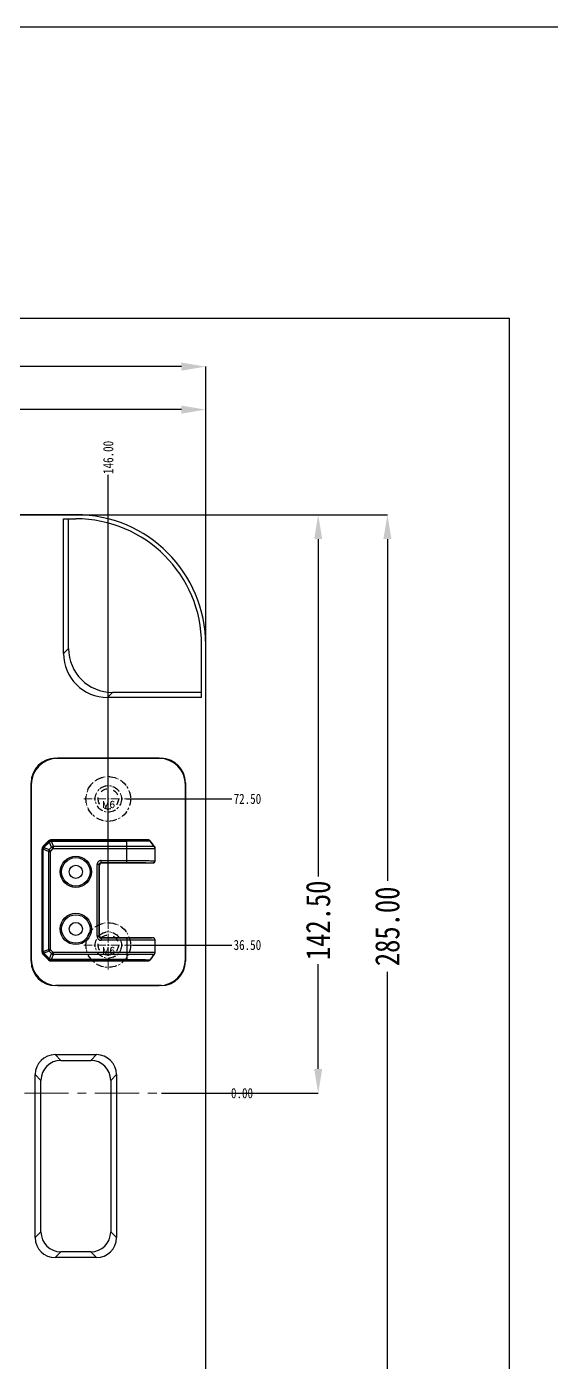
# Model space of a CAD drawing. Header units: millimetres. Extents: x -174 to 1895, y -261 to 458.
# Drawn here: x 1359.9 to 1489.2, y 128.7 to 457.7 of the extents above; entities that cross this region are included whole.
import ezdxf

# ---------------------------------------------------------------- set-up
doc = ezdxf.new("R2010")
doc.units = ezdxf.units.MM
doc.header["$LTSCALE"] = 16.335
doc.header["$PDMODE"] = 3
doc.header["$PDSIZE"] = 0.3125
doc.linetypes.add('CENTER', pattern=[0.6, 0.375, -0.075, 0.075, -0.075])
doc.linetypes.add('HIDDEN', pattern=[0.2, 0.1, -0.1])
doc.layers.get('0').update_dxf_attribs({"linetype": 'CONTINUOUS'})
doc.layers.get('Defpoints').update_dxf_attribs({"linetype": 'CONTINUOUS'})
doc.layers.add('250', color=7, linetype='CONTINUOUS')
doc.layers.add('DEFAULT_2', color=8, linetype='HIDDEN')
for name, color, linetype, lineweight in [('center', 1, 'CENTER', 9), ('dim', 82, 'CONTINUOUS', 9), ('screw', 33, 'CONTINUOUS', 13)]:
    doc.layers.add(name, color=color, linetype=linetype, lineweight=lineweight)
doc.styles.get("Standard").update_dxf_attribs({"font": 'txt', "width": 0.8})
doc.styles.add('TXT', font='txt.shx', dxfattribs={"bigfont": 'gbcbig.shx'})
doc.dimstyles.get("Standard").update_dxf_attribs({"dimtxt": 0.15625, "dimasz": 0.1875, "dimexe": 0.125, "dimexo": 0.0625, "dimtad": 0, "dimtih": 1, "dimtoh": 1, "dimdsep": 46, "dimtxsty": 'Standard', "dimcen": 0.09, "dimadec": 0, "dimazin": 0, "dimtp": 0.01, "dimtm": 0.01, "dimtfac": 1, "dimtofl": 0, "dimtmove": 0, "dimatfit": 3, "dimfxl": 0, "dimtolj": 1, "dimarcsym": 0})

# ---------------------------------------------------------------- blocks, each defined once
blk = doc.blocks.new('screw_m6_j')
at = {"layer": 'screw', "color": 1, "linetype": 'CENTER', "ltscale": 0.342088}
for p, q in [((0, -6.05), (0, 6.05)), ((-6.05, 0), (6.05, 0))]:
    blk.add_line(p, q, dxfattribs=at)
at = {"layer": 'screw', "color": 8, "linetype": 'HIDDEN', "ltscale": 0.342088}
for radius in [5.5, 3.25]:
    blk.add_circle((0, 0), radius, dxfattribs=at)
at = {"layer": 'screw', "color": 6, "style": 'TXT'}
blk.add_text('M6', height=1.65, dxfattribs=at).set_placement((-1.43, -2.2))
blk = doc.blocks.new('*D66')
at = {"layer": 'Defpoints', "color": 0}
for p in [(1234.03, 195), (1393.13, 195), (1410.47, 195)]:
    blk.add_point(p, dxfattribs=at)
at = {"layer": 'dim', "color": 6, "lineweight": -2}
blk.add_line((1393.13, 195), (1410.47, 195), dxfattribs=at)
at = {"layer": 'dim', "color": 4, "insert": (1412.97, 195), "char_height": 2.5, "attachment_point": 5}
blk.add_mtext('\\A1;0.00', dxfattribs=at)
blk = doc.blocks.new('*D67')
at = {"layer": 'Defpoints', "color": 0}
for p in [(1384.54, 267.5), (1410.47, 267.5), (1234.03, 195)]:
    blk.add_point(p, dxfattribs=at)
at = {"layer": 'dim', "color": 6, "lineweight": -2}
blk.add_line((1384.54, 267.5), (1410.47, 267.5), dxfattribs=at)
at = {"layer": 'dim', "color": 4, "insert": (1414.3, 267.5), "char_height": 2.5, "attachment_point": 5}
blk.add_mtext('\\A1;72.50', dxfattribs=at)
blk = doc.blocks.new('*D68')
at = {"layer": 'Defpoints', "color": 0}
for p in [(1386.08, 231.5), (1410.47, 231.5), (1234.03, 195)]:
    blk.add_point(p, dxfattribs=at)
at = {"layer": 'dim', "color": 6, "lineweight": -2}
blk.add_line((1386.08, 231.5), (1410.47, 231.5), dxfattribs=at)
at = {"layer": 'dim', "color": 4, "insert": (1414.3, 231.5), "char_height": 2.5, "attachment_point": 5}
blk.add_mtext('\\A1;36.50', dxfattribs=at)
blk = doc.blocks.new('*D74')
at = {"layer": 'Defpoints', "color": 0}
for p in [(1380.03, 347.3), (1380.03, 237.55), (1234.03, 195)]:
    blk.add_point(p, dxfattribs=at)
at = {"layer": 'dim', "color": 6, "lineweight": -2}
blk.add_line((1380.03, 237.55), (1380.03, 347.3), dxfattribs=at)
at = {"layer": 'dim', "color": 4, "insert": (1380.03, 351.63), "char_height": 2.5, "attachment_point": 5, "rotation": 90}
blk.add_mtext('\\A1;146.00', dxfattribs=at)
blk = doc.blocks.new('*D75')
at = {"color": 6, "lineweight": -2}
for p, q in [((1064.03, 287.34), (1064.03, 374)), ((1070.03, 374), (1195.01, 374)), ((1398.03, 374), (1216.61, 374)), ((1404.03, 287.34), (1404.03, 374))]:
    blk.add_line(p, q, dxfattribs=at)
at = {"color": 6}
for points in [[(1070.03, 375), (1070.03, 373), (1064.03, 374)], [(1398.03, 375), (1398.03, 373), (1404.03, 374)]]:
    blk.add_solid(points, dxfattribs=at)
at = {"layer": 'Defpoints', "color": 0}
for p in [(1064.03, 374), (1064.03, 287.34), (1404.03, 287.34)]:
    blk.add_point(p, dxfattribs=at)
at = {"color": 4, "insert": (1205.81, 374), "char_height": 6, "attachment_point": 5}
blk.add_mtext('\\A1;340.00', dxfattribs=at)
blk = doc.blocks.new('*D76')
at = {"color": 6, "lineweight": -2}
for p, q in [((1234.03, 324.05), (1234.03, 363.4)), ((1240.03, 363.4), (1292.04, 363.4)), ((1398.03, 363.4), (1312.04, 363.4)), ((1404.03, 287.34), (1404.03, 363.4))]:
    blk.add_line(p, q, dxfattribs=at)
at = {"color": 6}
for points in [[(1240.03, 364.4), (1240.03, 362.4), (1234.03, 363.4)], [(1398.03, 364.4), (1398.03, 362.4), (1404.03, 363.4)]]:
    blk.add_solid(points, dxfattribs=at)
at = {"layer": 'Defpoints', "color": 0}
for p in [(1234.03, 363.4), (1234.03, 324.05), (1404.03, 287.34)]:
    blk.add_point(p, dxfattribs=at)
at = {"color": 4, "insert": (1302.04, 363.4), "char_height": 6, "attachment_point": 5}
blk.add_mtext('\\A1;170.00', dxfattribs=at)
blk = doc.blocks.new('*D77')
at = {"color": 6, "lineweight": -2}
for p, q in [((1355.52, 337.5), (1448.8, 337.5)), ((1448.8, 331.5), (1448.8, 247.3)), ((1448.8, 58.5), (1448.8, 224.9)), ((1343.01, 52.5), (1448.8, 52.5))]:
    blk.add_line(p, q, dxfattribs=at)
at = {"color": 6}
for points in [[(1447.8, 331.5), (1449.8, 331.5), (1448.8, 337.5)], [(1447.8, 58.5), (1449.8, 58.5), (1448.8, 52.5)]]:
    blk.add_solid(points, dxfattribs=at)
at = {"layer": 'Defpoints', "color": 0}
for p in [(1355.52, 337.5), (1343.01, 52.5), (1448.8, 52.5)]:
    blk.add_point(p, dxfattribs=at)
at = {"color": 4, "insert": (1448.8, 236.1), "char_height": 6, "attachment_point": 5, "rotation": 90}
blk.add_mtext('\\A1;285.00', dxfattribs=at)
blk = doc.blocks.new('*D78')
at = {"color": 6, "lineweight": -2}
for p, q in [((1355.52, 337.5), (1431.74, 337.5)), ((1431.74, 331.5), (1431.74, 248.38)), ((1431.74, 201), (1431.74, 226.78)), ((1398.33, 195), (1431.74, 195))]:
    blk.add_line(p, q, dxfattribs=at)
at = {"color": 6}
for points in [[(1430.74, 331.5), (1432.74, 331.5), (1431.74, 337.5)], [(1430.74, 201), (1432.74, 201), (1431.74, 195)]]:
    blk.add_solid(points, dxfattribs=at)
at = {"layer": 'Defpoints', "color": 0}
for p in [(1355.52, 337.5), (1398.33, 195), (1431.74, 195)]:
    blk.add_point(p, dxfattribs=at)
at = {"color": 4, "insert": (1431.74, 237.58), "char_height": 6, "attachment_point": 5, "rotation": 90}
blk.add_mtext('\\A1;142.50', dxfattribs=at)

msp = doc.modelspace()

# ---------------------------------------------------------------- linework, layer by layer
at = {"color": 7, "linetype": 'Continuous'}
for p, q in [((1392.528, 277.497), (1367.528, 277.497)), ((1361.028, 270.997), (1361.028, 227.997)), ((1399.028, 227.997), (1399.028, 270.997)), ((1365.311, 257.167), (1363.889, 255.746)), ((1365.343, 257.066), (1363.991, 255.714)), ((1365.455, 256.955), (1364.102, 255.602)), ((1364.181, 255.523), (1365.533, 256.876)), ((1365.311, 257.167), (1365.378, 257.101)), ((1365.343, 257.066), (1365.533, 256.876)), ((1366.062, 255.6), (1365.533, 256.876)), ((1365.911, 257.416), (1365.911, 257.322)), ((1389.794, 257.416), (1365.911, 257.416)), ((1365.96, 257.322), (1365.96, 257.053)), ((1384.59, 257.322), (1365.96, 257.322)), ((1384.59, 257.164), (1365.96, 257.164)), ((1365.96, 257.053), (1366.489, 255.776)), ((1365.96, 257.053), (1384.59, 257.053)), ((1384.59, 251.829), (1384.59, 257.164)), ((1391.424, 255.746), (1390.398, 257.115)), ((1363.641, 255.145), (1363.641, 229.848)), ((1363.641, 255.145), (1363.735, 255.145)), ((1363.735, 255.097), (1363.735, 229.897)), ((1363.735, 255.097), (1364.004, 255.097)), ((1363.889, 255.746), (1363.956, 255.679)), ((1363.893, 255.097), (1363.893, 229.896)), ((1363.991, 255.714), (1364.181, 255.523)), ((1364.004, 229.896), (1364.004, 255.097)), ((1365.281, 254.568), (1364.004, 255.097)), ((1364.181, 255.523), (1365.457, 254.995)), ((1365.281, 254.568), (1365.281, 230.425)), ((1365.281, 254.568), (1365.763, 254.568)), ((1366.062, 255.6), (1365.457, 254.995)), ((1365.798, 254.653), (1365.457, 254.995)), ((1365.763, 230.425), (1365.763, 254.568)), ((1366.403, 255.258), (1365.798, 254.653)), ((1366.062, 255.6), (1366.403, 255.258)), ((1366.489, 255.294), (1366.489, 255.776)), ((1391.372, 255.776), (1366.489, 255.776)), ((1366.489, 255.294), (1391.552, 255.294)), ((1391.559, 252.233), (1391.559, 255.294)), ((1391.575, 252.217), (1391.575, 255.294)), ((1377.268, 233.667), (1377.268, 251.327)), ((1377.77, 251.327), (1377.268, 251.327)), ((1377.77, 233.667), (1377.77, 251.327)), ((1377.77, 251.327), (1377.885, 251.212)), ((1377.885, 233.781), (1377.885, 251.212)), ((1378.273, 251.829), (1378.273, 252.331)), ((1378.273, 252.331), (1384.59, 252.331)), ((1378.273, 251.829), (1384.59, 251.829)), ((1378.273, 251.829), (1378.387, 251.715)), ((1378.387, 251.715), (1391.072, 251.715)), ((1391.056, 251.731), (1391.072, 251.715)), ((1391.559, 252.233), (1391.575, 252.217)), ((1377.77, 233.667), (1377.268, 233.667)), ((1377.77, 233.667), (1377.885, 233.781)), ((1364.004, 229.896), (1365.281, 230.425)), ((1365.763, 230.425), (1365.281, 230.425)), ((1365.457, 229.999), (1365.798, 230.34)), ((1365.798, 230.34), (1366.403, 229.735)), ((1378.273, 233.164), (1378.387, 233.279)), ((1378.273, 233.164), (1378.273, 232.662)), ((1384.59, 233.164), (1378.273, 233.164)), ((1384.59, 232.662), (1378.273, 232.662)), ((1391.072, 233.279), (1378.387, 233.279)), ((1384.59, 233.164), (1384.59, 227.83)), ((1391.072, 233.279), (1391.056, 233.262)), ((1391.552, 229.7), (1391.552, 232.76)), ((1391.575, 232.776), (1391.559, 232.76)), ((1391.575, 229.7), (1391.575, 232.776)), ((1363.641, 229.848), (1363.735, 229.848)), ((1363.735, 229.897), (1364.004, 229.896)), ((1363.889, 229.247), (1363.956, 229.314)), ((1363.889, 229.247), (1365.311, 227.826)), ((1363.991, 229.28), (1364.181, 229.47)), ((1363.991, 229.28), (1365.343, 227.927)), ((1364.102, 229.391), (1365.455, 228.039)), ((1365.457, 229.999), (1364.181, 229.47)), ((1365.533, 228.117), (1364.181, 229.47)), ((1365.311, 227.826), (1365.378, 227.893)), ((1365.343, 227.927), (1365.533, 228.117)), ((1365.457, 229.999), (1366.062, 229.394)), ((1365.533, 228.117), (1366.062, 229.394)), ((1365.911, 227.577), (1365.911, 227.672)), ((1365.911, 227.577), (1389.794, 227.577)), ((1366.489, 229.217), (1365.96, 227.941)), ((1365.96, 227.672), (1365.96, 227.941)), ((1384.59, 227.941), (1365.96, 227.941)), ((1365.96, 227.83), (1384.59, 227.83)), ((1365.96, 227.672), (1384.59, 227.672)), ((1366.403, 229.735), (1366.062, 229.394)), ((1366.489, 229.217), (1366.489, 229.7)), ((1391.552, 229.7), (1366.489, 229.7)), ((1366.489, 229.217), (1391.372, 229.217)), ((1390.398, 227.879), (1391.424, 229.247)), ((1367.528, 221.497), (1392.528, 221.497))]:
    msp.add_line(p, q, dxfattribs=at)
for points in [[(-173.858, 457.734), (1894.972, 457.734), (1894.972, -81.662), (-173.858, -81.662)], [(915.665, 385.971), (1478.828, 385.971), (1478.828, -18.425), (915.665, -18.425)]]:
    msp.add_lwpolyline(points, close=True)
for centre, radius in [((1372.028, 249.532), 3.851), ((1372.028, 249.532), 3.495), ((1372.028, 249.532), 1.608), ((1372.028, 235.462), 3.851), ((1372.028, 235.462), 3.495), ((1372.028, 235.462), 1.608)]:
    msp.add_circle(centre, radius, dxfattribs=at)
for centre, radius, start, end in [((1367.528, 270.997), 6.5, 90, 180), ((1392.528, 270.997), 6.5, 0, 90), ((1365.911, 256.567), 0.849, 90, 135), ((1352.476, 269.933), 18.196, 315.0007, 315.15356), ((1365.912, 256.566), 0.756, 89.99166, 135.00849), ((1336.617, 285.792), 40.782, 315.00009, 315.15311), ((1366.741, 255.037), 2.2, 117.22416, 123.29214), ((1366.407, 254.897), 2.201, 101.70929, 107.77426), ((1365.96, 297.95), 40.786, 269.84688, 269.99985), ((1365.96, 275.519), 18.197, 269.84638, 269.99922), ((1364.49, 255.145), 0.849, 135, 180), ((1364.491, 255.145), 0.756, 134.99154, 180.00836), ((1345.539, 255.097), 18.196, 0.00071, 0.15356), ((1323.11, 255.097), 40.782, 0.0001, 0.15311), ((1351.123, 268.581), 18.197, 314.84638, 314.99922), ((1366.158, 254.651), 2.2, 162.22415, 168.29214), ((1335.262, 284.442), 40.786, 314.84688, 314.99985), ((1366.021, 254.315), 2.201, 146.70929, 152.77426), ((1390.821, 255.294), 0.754, 0, 36.8699), ((1378.273, 251.327), 1.005, 89.99687, 180.00313), ((1378.273, 251.327), 0.502, 89.9722, 180.0278), ((1391.056, 252.234), 0.503, 270.02749, 359.97251), ((1378.273, 233.667), 1.005, 179.99687, 270.00313), ((1378.273, 233.667), 0.502, 179.9722, 270.0278), ((1391.056, 232.76), 0.503, 0.02749, 89.97251), ((1367.528, 227.997), 6.5, 180, 270), ((1364.49, 229.848), 0.849, 180, 225), ((1345.538, 229.897), 18.197, 359.84638, 359.99922), ((1364.491, 229.849), 0.756, 179.99166, 225.00849), ((1323.107, 229.897), 40.786, 359.84688, 359.99985), ((1351.124, 216.413), 18.196, 45.0007, 45.15356), ((1366.159, 230.343), 2.201, 191.70929, 197.77426), ((1335.265, 200.554), 40.782, 45.00009, 45.15311), ((1366.02, 230.678), 2.2, 207.22416, 213.29214), ((1365.911, 228.427), 0.849, 225, 270), ((1352.476, 215.06), 18.197, 44.84638, 44.99922), ((1365.912, 228.427), 0.756, 224.99154, 270.00836), ((1336.615, 199.199), 40.786, 44.84688, 44.99985), ((1366.742, 229.957), 2.201, 236.70929, 242.77426), ((1366.406, 230.095), 2.2, 252.22415, 258.29214), ((1365.96, 187.047), 40.782, 90.0001, 90.15311), ((1365.96, 209.476), 18.196, 90.00071, 90.15356), ((1390.821, 229.7), 0.754, 323.1301, 0), ((1392.528, 227.997), 6.5, 270, 0)]:
    msp.add_arc(centre, radius, start, end, dxfattribs=at)
for centre, major_axis, start_param, end_param in [((1378.387, 251.212), (-0.355, 0.355), -0.7852459, 0.7852459), ((1391.072, 252.217), (-0.355, 0.355), 2.3563468, 3.9268385), ((1378.387, 233.781), (-0.355, -0.355), -0.7852459, 0.7852459), ((1391.072, 232.776), (0.355, 0.355), -0.7852459, 0.7852459)]:
    msp.add_ellipse(centre, major_axis=major_axis, ratio=0.9996955, start_param=start_param, end_param=end_param, dxfattribs=at)
for points, knots in [([(1365.378, 257.101), (1365.383, 257.105), (1365.403, 257.105), (1365.456, 257.083), (1365.5, 257.055), (1365.532, 257.032)], [0, 0, 0, 0, 0.1163218, 0.3169354, 1, 1, 1, 1]), ([(1365.513, 257.208), (1365.516, 257.206), (1365.522, 257.192), (1365.54, 257.168), (1365.566, 257.126), (1365.586, 257.094), (1365.598, 257.076)], [0, 0, 0, 0, 0.0743786, 0.2706132, 0.5827061, 1, 1, 1, 1]), ([(1365.598, 257.076), (1365.609, 257.069), (1365.654, 257.042), (1365.698, 257.012), (1365.73, 256.989)], [0, 0, 0, 0, 0.2368912, 1, 1, 1, 1]), ([(1365.74, 257.302), (1365.739, 257.298), (1365.744, 257.284), (1365.749, 257.254), (1365.76, 257.207), (1365.768, 257.17), (1365.773, 257.148)], [0, 0, 0, 0, 0.0743888, 0.2706219, 0.5827097, 1, 1, 1, 1]), ([(1365.741, 256.993), (1365.743, 257.007), (1365.752, 257.059), (1365.763, 257.111), (1365.773, 257.148)], [0, 0, 0, 0, 0.2615631, 1, 1, 1, 1]), ([(1365.911, 257.322), (1365.905, 257.321), (1365.89, 257.306), (1365.868, 257.254), (1365.858, 257.203), (1365.851, 257.164)], [0, 0, 0, 0, 0.1162579, 0.3168669, 1, 1, 1, 1]), ([(1384.59, 257.322), (1384.589, 257.318), (1384.591, 257.303), (1384.588, 257.273), (1384.59, 257.224), (1384.59, 257.186), (1384.59, 257.164)], [0, 0, 0, 0, 0.0743609, 0.2705966, 0.5827095, 1, 1, 1, 1]), ([(1389.522, 257.379), (1389.254, 257.368), (1388.599, 257.352), (1386.955, 257.327), (1385.579, 257.322), (1384.59, 257.322)], [0, 0, 0, 0, 0.1632933, 0.3986384, 1, 1, 1, 1]), ([(1389.448, 257.211), (1388.754, 257.192), (1387.135, 257.171), (1385.515, 257.164), (1384.59, 257.164)], [0, 0, 0, 0, 0.4287103, 1, 1, 1, 1]), ([(1389.768, 257.101), (1389.051, 257.08), (1387.325, 257.061), (1385.599, 257.053), (1384.59, 257.053)], [0, 0, 0, 0, 0.4157753, 1, 1, 1, 1]), ([(1389.891, 257.226), (1389.858, 257.224), (1389.711, 257.219), (1389.563, 257.214), (1389.448, 257.211)], [0, 0, 0, 0, 0.219284, 1, 1, 1, 1]), ([(1390.126, 257.114), (1390.1, 257.113), (1389.981, 257.108), (1389.862, 257.104), (1389.768, 257.101)], [0, 0, 0, 0, 0.2159932, 1, 1, 1, 1]), ([(1389.794, 257.416), (1389.91, 257.416), (1390.143, 257.359), (1390.328, 257.207), (1390.398, 257.115)], [0, 0, 0, 0, 0.4999754, 1, 1, 1, 1]), ([(1390.183, 257.242), (1390.164, 257.24), (1390.066, 257.234), (1389.969, 257.229), (1389.891, 257.226)], [0, 0, 0, 0, 0.2002695, 1, 1, 1, 1]), ([(1390.351, 257.128), (1390.337, 257.127), (1390.262, 257.121), (1390.187, 257.117), (1390.126, 257.114)], [0, 0, 0, 0, 0.1930384, 1, 1, 1, 1]), ([(1390.211, 257.235), (1390.208, 257.236), (1390.199, 257.24), (1390.19, 257.242), (1390.183, 257.242)], [0, 0, 0, 0, 0.3109563, 1, 1, 1, 1]), ([(1363.735, 255.145), (1363.736, 255.152), (1363.75, 255.167), (1363.803, 255.189), (1363.854, 255.199), (1363.893, 255.206)], [0, 0, 0, 0, 0.1163218, 0.3169354, 1, 1, 1, 1]), ([(1363.755, 255.317), (1363.759, 255.317), (1363.773, 255.313), (1363.803, 255.308), (1363.85, 255.297), (1363.887, 255.289), (1363.909, 255.284)], [0, 0, 0, 0, 0.0743893, 0.2706234, 0.5827118, 1, 1, 1, 1]), ([(1363.849, 255.544), (1363.851, 255.541), (1363.865, 255.534), (1363.889, 255.517), (1363.931, 255.491), (1363.963, 255.47), (1363.981, 255.459)], [0, 0, 0, 0, 0.0743797, 0.2706148, 0.5827078, 1, 1, 1, 1]), ([(1363.909, 255.284), (1363.921, 255.287), (1363.972, 255.3), (1364.024, 255.31), (1364.064, 255.316)], [0, 0, 0, 0, 0.236885, 1, 1, 1, 1]), ([(1363.956, 255.679), (1363.952, 255.674), (1363.952, 255.653), (1363.973, 255.601), (1364.002, 255.557), (1364.025, 255.525)], [0, 0, 0, 0, 0.1162579, 0.3168669, 1, 1, 1, 1]), ([(1364.068, 255.327), (1364.06, 255.338), (1364.029, 255.381), (1364.001, 255.425), (1363.981, 255.459)], [0, 0, 0, 0, 0.2615546, 1, 1, 1, 1]), ([(1384.59, 252.331), (1385.409, 252.331), (1386.944, 252.327), (1388.769, 252.311), (1390.008, 252.291), (1390.697, 252.275), (1391.193, 252.257), (1391.456, 252.244), (1391.552, 252.234)], [0, 0, 0, 0, 0.3528588, 0.6612761, 0.7863164, 0.8863986, 0.9583715, 1, 1, 1, 1]), ([(1384.59, 251.829), (1385.351, 251.829), (1386.777, 251.825), (1388.472, 251.809), (1389.623, 251.788), (1390.263, 251.773), (1390.722, 251.755), (1390.967, 251.742), (1391.056, 251.731)], [0, 0, 0, 0, 0.3529728, 0.6614446, 0.7864761, 0.8865212, 0.9584286, 1, 1, 1, 1]), ([(1391.552, 252.234), (1391.552, 252.106), (1391.447, 251.84), (1391.182, 251.732), (1391.055, 251.731)], [0, 0, 0, 0, 0.5018031, 1, 1, 1, 1]), ([(1391.056, 233.262), (1390.967, 233.252), (1390.722, 233.239), (1390.262, 233.22), (1389.622, 233.205), (1388.472, 233.185), (1386.777, 233.169), (1385.351, 233.164), (1384.59, 233.164)], [0, 0, 0, 0, 0.0415939, 0.113521, 0.2135864, 0.3386199, 0.6470582, 1, 1, 1, 1]), ([(1391.552, 232.76), (1391.456, 232.749), (1391.193, 232.736), (1390.697, 232.718), (1390.007, 232.703), (1388.769, 232.682), (1386.944, 232.666), (1385.409, 232.662), (1384.59, 232.662)], [0, 0, 0, 0, 0.0416363, 0.1136267, 0.2137276, 0.3387707, 0.6471612, 1, 1, 1, 1]), ([(1391.552, 232.76), (1391.552, 232.888), (1391.447, 233.153), (1391.182, 233.262), (1391.055, 233.262)], [0, 0, 0, 0, 0.5018031, 1, 1, 1, 1]), ([(1363.735, 229.848), (1363.736, 229.841), (1363.75, 229.827), (1363.803, 229.805), (1363.854, 229.794), (1363.893, 229.788)], [0, 0, 0, 0, 0.1162579, 0.3168669, 1, 1, 1, 1]), ([(1363.755, 229.677), (1363.759, 229.676), (1363.773, 229.681), (1363.803, 229.685), (1363.85, 229.697), (1363.887, 229.705), (1363.909, 229.71)], [0, 0, 0, 0, 0.0743888, 0.2706219, 0.5827097, 1, 1, 1, 1]), ([(1363.849, 229.449), (1363.851, 229.453), (1363.865, 229.459), (1363.889, 229.477), (1363.931, 229.502), (1363.963, 229.523), (1363.981, 229.535)], [0, 0, 0, 0, 0.0743786, 0.2706132, 0.5827061, 1, 1, 1, 1]), ([(1364.064, 229.678), (1364.05, 229.68), (1363.998, 229.689), (1363.946, 229.7), (1363.909, 229.71)], [0, 0, 0, 0, 0.2615631, 1, 1, 1, 1]), ([(1363.956, 229.314), (1363.952, 229.319), (1363.952, 229.34), (1363.973, 229.393), (1364.002, 229.436), (1364.025, 229.468)], [0, 0, 0, 0, 0.1163218, 0.3169354, 1, 1, 1, 1]), ([(1363.981, 229.535), (1363.987, 229.546), (1364.015, 229.591), (1364.044, 229.634), (1364.068, 229.667)], [0, 0, 0, 0, 0.2368912, 1, 1, 1, 1]), ([(1365.378, 227.893), (1365.383, 227.889), (1365.403, 227.889), (1365.456, 227.91), (1365.5, 227.939), (1365.532, 227.962)], [0, 0, 0, 0, 0.1162579, 0.3168669, 1, 1, 1, 1]), ([(1365.513, 227.785), (1365.516, 227.788), (1365.522, 227.801), (1365.54, 227.826), (1365.566, 227.867), (1365.586, 227.899), (1365.598, 227.918)], [0, 0, 0, 0, 0.0743797, 0.2706148, 0.5827078, 1, 1, 1, 1]), ([(1365.73, 228.005), (1365.719, 227.997), (1365.676, 227.966), (1365.632, 227.937), (1365.598, 227.918)], [0, 0, 0, 0, 0.2615546, 1, 1, 1, 1]), ([(1365.74, 227.691), (1365.739, 227.695), (1365.744, 227.709), (1365.749, 227.739), (1365.76, 227.787), (1365.768, 227.824), (1365.773, 227.845)], [0, 0, 0, 0, 0.0743893, 0.2706234, 0.5827118, 1, 1, 1, 1]), ([(1365.773, 227.845), (1365.77, 227.857), (1365.757, 227.909), (1365.747, 227.961), (1365.741, 228)], [0, 0, 0, 0, 0.236885, 1, 1, 1, 1]), ([(1365.911, 227.672), (1365.905, 227.673), (1365.89, 227.687), (1365.868, 227.739), (1365.858, 227.79), (1365.851, 227.829)], [0, 0, 0, 0, 0.1163218, 0.3169354, 1, 1, 1, 1]), ([(1384.59, 227.672), (1384.589, 227.675), (1384.591, 227.69), (1384.588, 227.72), (1384.59, 227.769), (1384.59, 227.808), (1384.59, 227.83)], [0, 0, 0, 0, 0.0743608, 0.2705964, 0.5827092, 1, 1, 1, 1]), ([(1384.59, 227.941), (1385.599, 227.941), (1387.325, 227.933), (1389.051, 227.913), (1389.768, 227.892)], [0, 0, 0, 0, 0.5842278, 1, 1, 1, 1]), ([(1384.59, 227.83), (1385.515, 227.83), (1387.135, 227.822), (1388.754, 227.802), (1389.448, 227.783)], [0, 0, 0, 0, 0.5712895, 1, 1, 1, 1]), ([(1384.59, 227.672), (1385.579, 227.672), (1386.955, 227.666), (1388.599, 227.642), (1389.254, 227.626), (1389.522, 227.614)], [0, 0, 0, 0, 0.6013631, 0.8367079, 1, 1, 1, 1]), ([(1389.448, 227.783), (1389.489, 227.782), (1389.637, 227.777), (1389.785, 227.772), (1389.891, 227.768)], [0, 0, 0, 0, 0.280287, 1, 1, 1, 1]), ([(1389.768, 227.892), (1389.802, 227.891), (1389.921, 227.887), (1390.041, 227.883), (1390.126, 227.879)], [0, 0, 0, 0, 0.2836397, 1, 1, 1, 1]), ([(1390.398, 227.879), (1390.328, 227.787), (1390.143, 227.634), (1389.91, 227.577), (1389.794, 227.577)], [0, 0, 0, 0, 0.5000246, 1, 1, 1, 1]), ([(1389.891, 227.768), (1389.92, 227.766), (1390.017, 227.762), (1390.115, 227.757), (1390.183, 227.752)], [0, 0, 0, 0, 0.299253, 1, 1, 1, 1]), ([(1390.126, 227.879), (1390.139, 227.879), (1390.184, 227.876), (1390.229, 227.874), (1390.261, 227.872)], [0, 0, 0, 0, 0.2757331, 1, 1, 1, 1]), ([(1390.261, 227.872), (1390.27, 227.871), (1390.3, 227.87), (1390.33, 227.867), (1390.351, 227.865)], [0, 0, 0, 0, 0.2823726, 1, 1, 1, 1])]:
    msp.add_open_spline(points, degree=3, knots=knots, dxfattribs=at)
for points in [[(1365.598, 257.076), (1365.574, 257.065), (1365.55, 257.051), (1365.532, 257.032)], [(1365.773, 257.148), (1365.712, 257.133), (1365.652, 257.108), (1365.598, 257.076)], [(1365.851, 257.164), (1365.824, 257.164), (1365.798, 257.158), (1365.773, 257.148)], [(1363.909, 255.284), (1363.899, 255.259), (1363.893, 255.232), (1363.893, 255.206)], [(1363.981, 255.459), (1363.949, 255.405), (1363.924, 255.345), (1363.909, 255.284)], [(1364.025, 255.525), (1364.006, 255.506), (1363.991, 255.483), (1363.981, 255.459)], [(1365.457, 254.995), (1365.373, 254.866), (1365.312, 254.719), (1365.281, 254.568)], [(1365.798, 254.653), (1365.777, 254.632), (1365.763, 254.599), (1365.763, 254.568)], [(1366.489, 255.776), (1366.338, 255.745), (1366.191, 255.684), (1366.062, 255.6)], [(1366.489, 255.294), (1366.458, 255.294), (1366.425, 255.28), (1366.403, 255.258)], [(1365.281, 230.425), (1365.312, 230.275), (1365.373, 230.128), (1365.457, 229.999)], [(1365.763, 230.425), (1365.763, 230.394), (1365.777, 230.362), (1365.798, 230.34)], [(1363.893, 229.788), (1363.893, 229.761), (1363.899, 229.734), (1363.909, 229.71)], [(1363.909, 229.71), (1363.924, 229.648), (1363.949, 229.589), (1363.981, 229.535)], [(1363.981, 229.535), (1363.991, 229.51), (1364.006, 229.487), (1364.025, 229.468)], [(1365.532, 227.962), (1365.55, 227.943), (1365.574, 227.928), (1365.598, 227.918)], [(1365.598, 227.918), (1365.652, 227.885), (1365.712, 227.861), (1365.773, 227.845)], [(1365.773, 227.845), (1365.798, 227.835), (1365.824, 227.829), (1365.851, 227.829)], [(1366.062, 229.394), (1366.191, 229.31), (1366.338, 229.249), (1366.489, 229.217)], [(1366.403, 229.735), (1366.425, 229.713), (1366.458, 229.7), (1366.489, 229.7)]]:
    msp.add_open_spline(points, degree=3, dxfattribs=at)
at = {"layer": '250', "color": 7, "linetype": 'Continuous'}
for p, q in [((1372.028, 337.497), (1096.028, 337.497)), ((1369.028, 303.33), (1369.028, 336.497)), ((1369.028, 336.497), (1372.028, 336.497)), ((1370.262, 304.564), (1370.262, 336.497)), ((1369.028, 303.33), (1370.262, 304.564)), ((1403.028, 292.497), (1403.028, 305.497)), ((1404.028, 84.497), (1404.028, 305.497)), ((1381.095, 293.731), (1379.861, 292.497)), ((1403.028, 293.731), (1381.095, 293.731)), ((1403.028, 292.497), (1379.861, 292.497)), ((1367.028, 277.497), (1393.028, 277.497)), ((1361.028, 227.497), (1361.028, 271.497)), ((1399.028, 271.497), (1399.028, 227.497)), ((1393.028, 221.497), (1367.028, 221.497)), ((1366.951, 204.497), (1377.104, 204.497)), ((1366.951, 204.497), (1368.362, 203.086)), ((1375.693, 203.086), (1377.104, 204.497)), ((1368.362, 203.086), (1375.693, 203.086)), ((1362.027, 159.421), (1362.027, 199.573)), ((1363.438, 198.162), (1362.027, 199.573)), ((1363.438, 160.831), (1363.438, 198.162)), ((1382.028, 199.573), (1380.617, 198.162)), ((1380.617, 198.162), (1380.617, 160.831)), ((1382.028, 199.573), (1382.028, 159.421)), ((1362.027, 159.421), (1363.438, 160.831)), ((1380.617, 160.831), (1382.028, 159.421)), ((1368.362, 155.907), (1366.951, 154.497)), ((1375.693, 155.907), (1368.362, 155.907)), ((1377.104, 154.497), (1375.693, 155.907)), ((1377.104, 154.497), (1366.951, 154.497))]:
    msp.add_line(p, q, dxfattribs=at)
at = {"layer": '250', "color": 8, "linetype": 'HIDDEN'}
for centre, radius in [((1380.028, 267.497), 5.5), ((1380.028, 267.497), 3.25), ((1380.028, 231.497), 5.5), ((1380.028, 231.497), 3.25)]:
    msp.add_circle(centre, radius, dxfattribs=at)
at = {"layer": '250', "color": 7, "linetype": 'Continuous'}
for centre, radius, start, end in [((1372.028, 305.497), 32, 0, 90), ((1372.028, 305.497), 31, 0, 90), ((1367.028, 271.497), 6, 90, 180), ((1393.028, 271.497), 6, 0, 90), ((1367.028, 227.497), 6, 180, 270), ((1393.028, 227.497), 6, 270, 0)]:
    msp.add_arc(centre, radius, start, end, dxfattribs=at)
for centre, major_axis, start_param, end_param in [((1380.197, 303.666), (8.016, 8.016), 2.3712736, 3.9119117), ((1381.432, 304.901), (8.016, 8.016), 2.3712736, 3.9119117), ((1367.104, 199.42), (3.644, -3.644), 2.3712736, 3.9119117), ((1376.95, 199.42), (3.644, 3.644), -0.770319, 0.770319), ((1368.515, 198.009), (-3.644, 3.644), -0.770319, 0.770319), ((1375.54, 198.009), (3.644, 3.644), -0.770319, 0.770319), ((1367.104, 159.574), (3.644, 3.644), -3.9119117, -2.3712736), ((1368.515, 160.984), (-3.644, -3.644), -0.770319, 0.770319), ((1375.54, 160.984), (3.644, -3.644), -0.770319, 0.770319), ((1376.95, 159.574), (3.644, -3.644), -0.770319, 0.770319)]:
    msp.add_ellipse(centre, major_axis=major_axis, ratio=0.9702875, start_param=start_param, end_param=end_param, dxfattribs=at)
at = {"layer": 'center', "color": 1, "linetype": 'CENTER', "ltscale": 1.772635}
msp.add_line((1064.028, 194.997), (1404.028, 194.997), dxfattribs=at)
at = {"layer": 'DEFAULT_2', "color": 8, "linetype": 'HIDDEN'}
for p, q in [((1389.794, 257.416), (1389.794, 257.394)), ((1390.701, 256.672), (1390.377, 257.105)), ((1390.398, 257.115), (1390.384, 257.105)), ((1390.708, 256.672), (1390.384, 257.105)), ((1391.372, 255.776), (1390.701, 256.672)), ((1391.379, 255.776), (1390.708, 256.672)), ((1391.424, 255.746), (1391.41, 255.735)), ((1391.575, 255.294), (1391.559, 255.294)), ((1391.552, 252.234), (1391.559, 252.233)), ((1391.559, 232.76), (1391.552, 232.76)), ((1389.794, 227.577), (1389.794, 227.599)), ((1390.377, 227.889), (1390.716, 228.342)), ((1390.384, 227.889), (1390.723, 228.342)), ((1390.398, 227.879), (1390.384, 227.889)), ((1390.716, 228.342), (1391.372, 229.217)), ((1390.723, 228.342), (1391.379, 229.217)), ((1391.424, 229.247), (1391.41, 229.258)), ((1391.575, 229.7), (1391.559, 229.7))]:
    msp.add_line(p, q, dxfattribs=at)
for centre in [(1380.028, 267.497), (1380.028, 231.497)]:
    msp.add_circle(centre, 2.5, dxfattribs=at)
for centre, radius, start, end in [((1389.8, 256.679), 0.715, 79.7988, 90.47836), ((1389.794, 256.645), 0.75, 53.83162, 79.76121), ((1390.829, 255.294), 0.73, 359.99752, 37.1925), ((1389.948, 228.236), 0.548, 308.54583, 317.46927), ((1392.653, 228.262), 1.593, 141.29034, 143.13946), ((1390.828, 229.699), 0.73, 322.81141, 359.99862), ((1390.851, 229.7), 0.702, 356.19165, 0.00083)]:
    msp.add_arc(centre, radius, start, end, dxfattribs=at)
for points, knots in [([(1389.794, 257.394), (1389.776, 257.393), (1389.686, 257.386), (1389.595, 257.382), (1389.522, 257.379)], [0, 0, 0, 0, 0.2002894, 1, 1, 1, 1]), ([(1389.794, 257.394), (1389.9, 257.394), (1390.044, 257.351), (1390.157, 257.266), (1390.183, 257.242)], [0, 0, 0, 0, 0.7465062, 1, 1, 1, 1]), ([(1390.351, 257.128), (1390.339, 257.141), (1390.297, 257.182), (1390.249, 257.22), (1390.211, 257.235)], [0, 0, 0, 0, 0.3042394, 1, 1, 1, 1]), ([(1390.384, 257.105), (1390.353, 257.147), (1390.304, 257.197), (1390.25, 257.24), (1390.236, 257.25)], [0, 0, 0, 0, 0.7585155, 1, 1, 1, 1]), ([(1390.377, 257.105), (1390.374, 257.108), (1390.367, 257.117), (1390.357, 257.124), (1390.351, 257.128)], [0, 0, 0, 0, 0.3661619, 1, 1, 1, 1]), ([(1391.474, 255.614), (1391.467, 255.627), (1391.436, 255.683), (1391.401, 255.737), (1391.372, 255.776)], [0, 0, 0, 0, 0.2372226, 1, 1, 1, 1]), ([(1391.41, 255.735), (1391.408, 255.738), (1391.397, 255.751), (1391.387, 255.765), (1391.379, 255.776)], [0, 0, 0, 0, 0.1834435, 1, 1, 1, 1]), ([(1391.552, 255.294), (1391.552, 255.322), (1391.546, 255.433), (1391.512, 255.541), (1391.474, 255.614)], [0, 0, 0, 0, 0.2588081, 1, 1, 1, 1]), ([(1389.522, 227.614), (1389.549, 227.613), (1389.64, 227.609), (1389.731, 227.604), (1389.794, 227.599)], [0, 0, 0, 0, 0.299232, 1, 1, 1, 1]), ([(1389.794, 227.599), (1389.9, 227.6), (1390.044, 227.642), (1390.157, 227.728), (1390.183, 227.752)], [0, 0, 0, 0, 0.7465063, 1, 1, 1, 1]), ([(1389.794, 227.599), (1389.91, 227.598), (1390.07, 227.637), (1390.203, 227.719), (1390.236, 227.743)], [0, 0, 0, 0, 0.7385456, 1, 1, 1, 1]), ([(1390.183, 227.752), (1390.198, 227.751), (1390.237, 227.77), (1390.269, 227.791), (1390.289, 227.807)], [0, 0, 0, 0, 0.3668628, 1, 1, 1, 1]), ([(1390.236, 227.743), (1390.25, 227.753), (1390.304, 227.796), (1390.353, 227.847), (1390.384, 227.889)], [0, 0, 0, 0, 0.2414756, 1, 1, 1, 1]), ([(1390.351, 227.865), (1390.353, 227.867), (1390.362, 227.873), (1390.371, 227.881), (1390.377, 227.889)], [0, 0, 0, 0, 0.1787998, 1, 1, 1, 1]), ([(1391.372, 229.217), (1391.382, 229.231), (1391.419, 229.283), (1391.452, 229.338), (1391.474, 229.38)], [0, 0, 0, 0, 0.258596, 1, 1, 1, 1]), ([(1391.474, 229.38), (1391.485, 229.4), (1391.525, 229.486), (1391.546, 229.581), (1391.551, 229.653)], [0, 0, 0, 0, 0.2389667, 1, 1, 1, 1])]:
    msp.add_open_spline(points, degree=3, knots=knots, dxfattribs=at)
for points in [[(1390.236, 257.25), (1390.281, 257.217), (1390.32, 257.175), (1390.351, 257.128)], [(1391.41, 255.735), (1391.437, 255.698), (1391.459, 255.657), (1391.474, 255.614)], [(1390.236, 227.743), (1390.281, 227.777), (1390.32, 227.819), (1390.351, 227.865)], [(1391.41, 229.258), (1391.437, 229.295), (1391.459, 229.337), (1391.474, 229.38)]]:
    msp.add_open_spline(points, degree=3, dxfattribs=at)

# ---------------------------------------------------------------- block references
at = {"layer": 'screw'}
for p in [(1380.028, 267.497), (1380.028, 231.497)]:
    msp.add_blockref('screw_m6_j', p, dxfattribs=at)

# ---------------------------------------------------------------- dimensions: what is measured, and where the dimension line sits
for base, p2, picture, middle in [((1064.028, 374), (1064.028, 287.342), '*D75', (1205.81, 374)), ((1234.028, 363.404), (1234.028, 324.049), '*D76', (1302.041, 363.404))]:
    dim = msp.add_linear_dim(base=base, p1=(1404.028, 287.342), p2=p2, dimstyle='Standard', override={"dimtxt": 6, "dimasz": 6, "dimexe": 0, "dimexo": 0, "dimgap": 0, "dimtih": 0, "dimtoh": 0, "dimzin": 0, "dimcen": 0, "dimclrd": 6, "dimclre": 6, "dimclrt": 4, "dimtp": 0, "dimtm": 0, "dimtzin": 0})
    dim.commit()
    dim.dimension.update_dxf_attribs({"geometry": picture, "text_midpoint": middle, "dimtype": 160})
for base, p2, picture, middle in [((1448.799, 52.497), (1343.007, 52.497), '*D77', (1448.799, 236.103)), ((1431.744, 194.997), (1398.334, 194.997), '*D78', (1431.744, 237.582))]:
    dim = msp.add_linear_dim(base=base, p1=(1355.516, 337.497), p2=p2, angle=90, dimstyle='Standard', override={"dimtxt": 6, "dimasz": 6, "dimexe": 0, "dimexo": 0, "dimgap": 0, "dimtih": 0, "dimtoh": 0, "dimzin": 0, "dimcen": 0, "dimclrd": 6, "dimclre": 6, "dimclrt": 4, "dimtp": 0, "dimtm": 0, "dimtzin": 0})
    dim.commit()
    dim.dimension.update_dxf_attribs({"geometry": picture, "text_midpoint": middle, "dimtype": 160})
at = {"layer": 'dim'}
for feature_location, offset, dtype, origin, picture, middle in [((1380.028, 237.547), (0, 109.752), 1, (1234.028, 194.997), '*D74', (1380.028, 351.632)), ((1384.542, 267.497), (25.926, 0), 0, (1234.028, 194.997), '*D67', (1414.301, 267.497)), ((1386.078, 231.497), (24.39, 0), 0, (1234.028, 194.997), '*D68', (1414.301, 231.497)), ((1393.134605812, 194.996731306), (17.333277626, 0), 0, (1234.027615398, 194.996731306), '*D66', (1412.967883438, 194.996731306))]:
    dim = msp.add_ordinate_dim(feature_location=feature_location, offset=offset, dtype=dtype, origin=origin, dimstyle='Standard', override={"dimtxt": 2.5, "dimasz": 2, "dimexe": 0, "dimexo": 0, "dimgap": 0, "dimtih": 0, "dimtoh": 0, "dimzin": 0, "dimcen": 0, "dimclrd": 6, "dimclre": 6, "dimclrt": 4, "dimtp": 0, "dimtm": 0, "dimtzin": 0}, dxfattribs=at)
    dim.commit()
    dim.dimension.update_dxf_attribs({"geometry": picture, "text_midpoint": middle})

doc.saveas('drawing.dxf')
